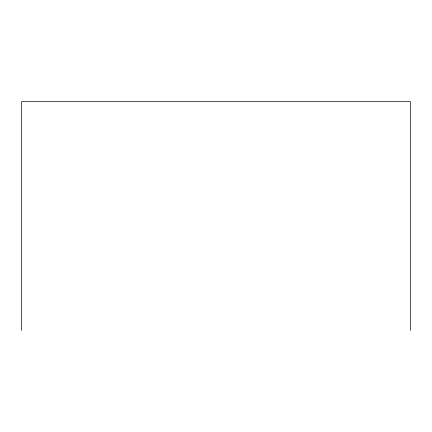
<?xml version="1.0" encoding="UTF-8"?>
<svg xmlns="http://www.w3.org/2000/svg" width="432" height="432" viewBox="0 0 432 432"><rect width="100%" height="100%" fill="white"/><g stroke="black" fill="none" stroke-linecap="round" stroke-linejoin="round"><path stroke-width="0.65" d="M410.4 330.48L410.4 101.52L21.6 101.52L21.6 330.48"/></g></svg>
